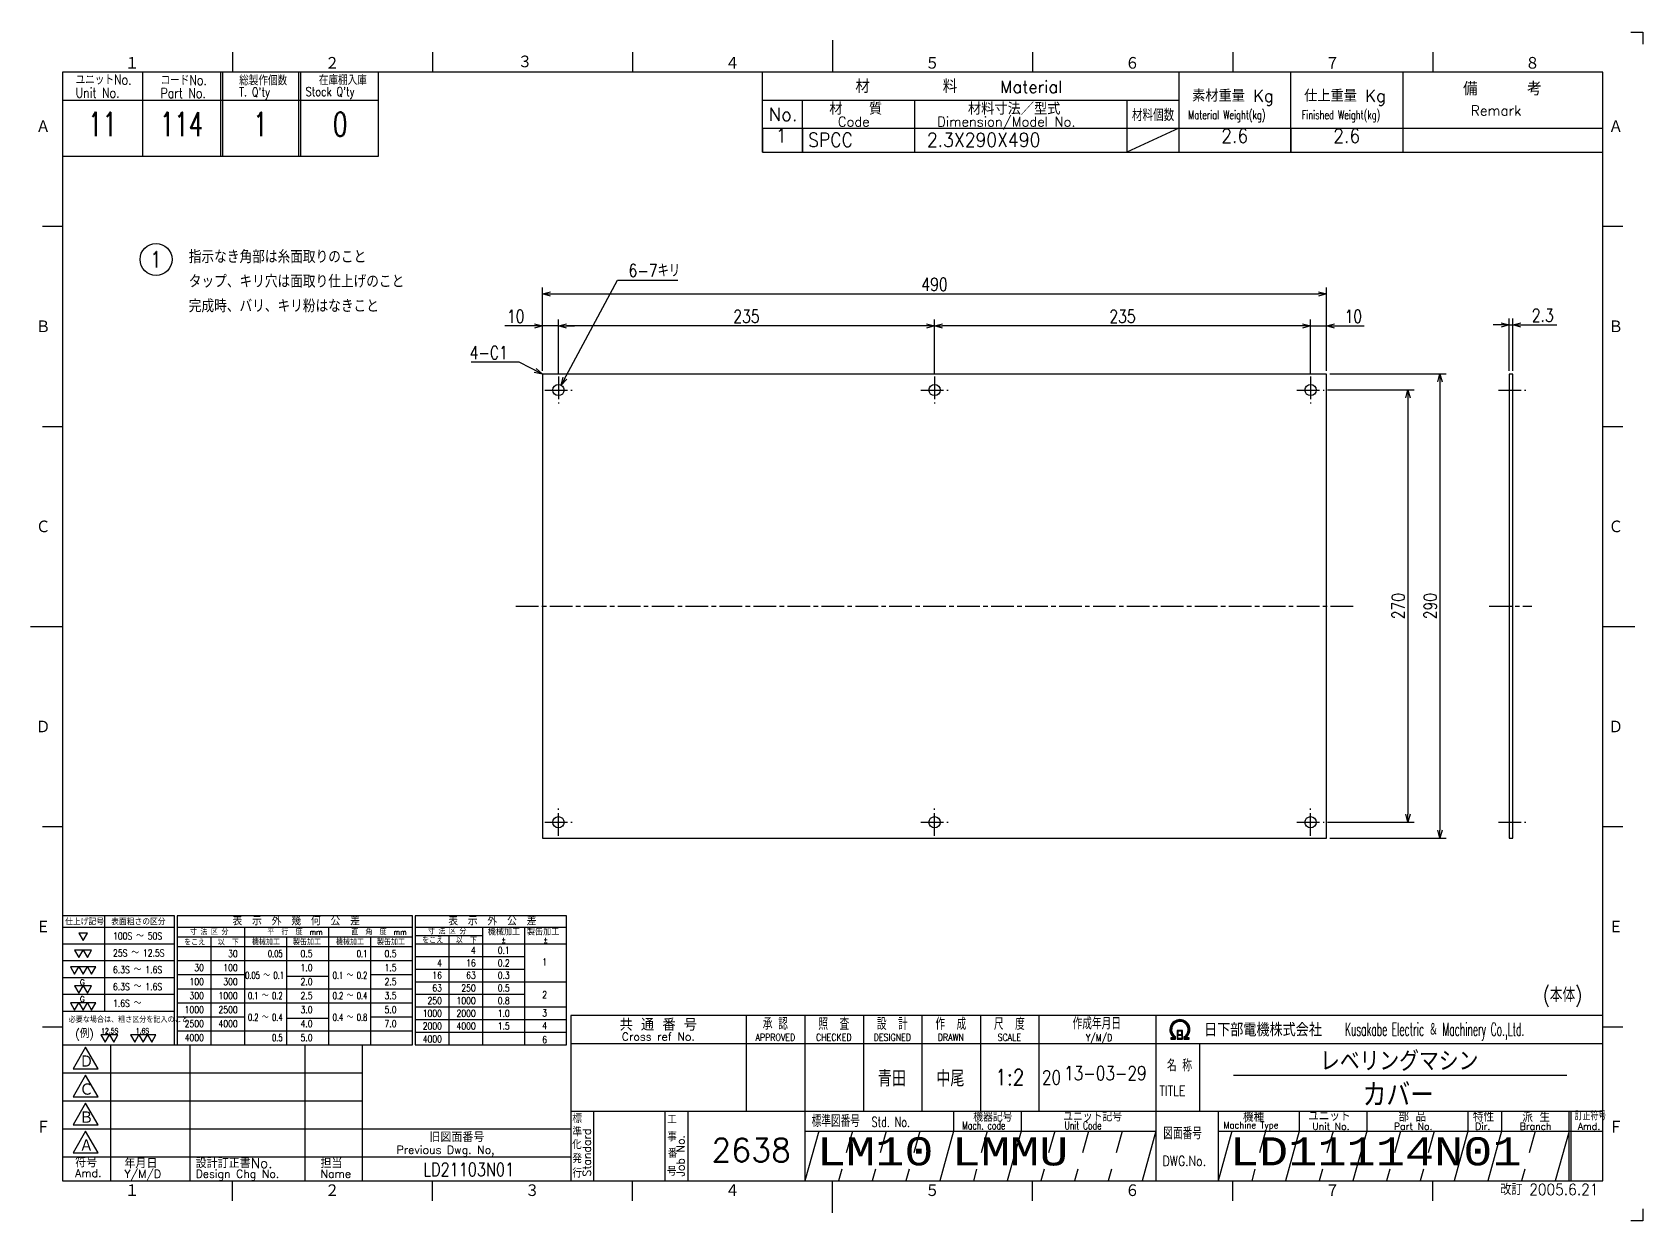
# Model space of a CAD drawing. Extents: x 0 to 1890, y 0 to 742.
# Drawn here: x 884 to 1890, y 0 to 742 of the extents above; entities that cross this region are included whole.
import ezdxf
from ezdxf.enums import TextEntityAlignment as Align

# ---------------------------------------------------------------- set-up
doc = ezdxf.new("R2010")
doc.units = 0
doc.header["$LTSCALE"] = 2.82842
doc.linetypes.add('GEN3A', pattern=[3.5, 2, -1.5])
doc.linetypes.add('GEN7A', pattern=[7.5, 5, -0.75, 1, -0.75])
doc.layers.get('0').update_dxf_attribs({"linetype": 'CONTINUOUS'})
doc.layers.get('DEFPOINTS').update_dxf_attribs({"linetype": 'CONTINUOUS'})
for name, color, linetype in [('2', 5, 'CONTINUOUS'), ('4', 3, 'CONTINUOUS'), ('5', 3, 'CONTINUOUS'), ('6', 52, 'CONTINUOUS'), ('7A', 4, 'GEN7A'), ('RAHM2', 1, 'CONTINUOUS'), ('RAHM3', 52, 'CONTINUOUS')]:
    doc.layers.add(name, color=color, linetype=linetype)
doc.styles.add('DIMENSION', font='monotxt.shx', dxfattribs={"bigfont": 'bigfont.shx'})
doc.styles.get("Standard").update_dxf_attribs({"font": 'romans.shx', "width": 0.8, "bigfont": 'extfont.shx'})
doc.dimstyles.new('GEN-ISO', dxfattribs={"dimscale": 2, "dimtxt": 4, "dimasz": 2.5, "dimexe": 2, "dimexo": 1, "dimgap": 1, "dimtad": 3, "dimdec": 3, "dimrnd": 0.001, "dimdsep": 46, "dimtxsty": 'Standard', "dimblk": 'OPEN30', "dimcen": 0, "dimclrt": 52, "dimadec": 0, "dimazin": 0, "dimtp": 0.1, "dimtm": 0.1, "dimtfac": 0.6, "dimtdec": 3, "dimtmove": 0, "dimatfit": 3, "dimldrblk": 'OPEN30', "dimfxl": 1, "dimarcsym": 0})

# ---------------------------------------------------------------- blocks, each defined once
blk = doc.blocks.new('1A3ﾌﾞﾋﾝ')
at = {"layer": 'RAHM2', "color": 5, "linetype": 'Continuous'}
for p, q in [((3, 297), (0, 297)), ((0, 297), (0, 294)), ((217.5, 295), (217.5, 287)), ((417, 297), (420, 297)), ((420, 297), (420, 294)), ((67.5, 292), (67.5, 287)), ((117.5, 292), (117.5, 287)), ((167.5, 292), (167.5, 287)), ((267.5, 292), (267.5, 287)), ((317.5, 292), (317.5, 287)), ((367.5, 292), (367.5, 287)), ((410, 287), (25, 287)), ((25, 287), (25, 10)), ((104, 266), (104, 287)), ((410, 10), (410, 287)), ((25, 266), (64.5, 266)), ((64.5, 266), (104, 266)), ((20, 248.5), (25, 248.5)), ((410, 248.5), (415, 248.5)), ((20, 198.5), (25, 198.5)), ((410, 198.5), (415, 198.5)), ((17, 148.5), (25, 148.5)), ((410, 148.5), (418, 148.5)), ((20, 98.5), (25, 98.5)), ((410, 98.5), (415, 98.5)), ((20, 48.5), (25, 48.5)), ((410, 48.5), (415, 48.5)), ((25, 10), (410, 10)), ((67.5, 5), (67.5, 10)), ((117.5, 5), (117.5, 10)), ((217.5, 2), (217.5, 10)), ((267.5, 5), (267.5, 10)), ((317.5, 5), (317.5, 10)), ((367.5, 5), (367.5, 10)), ((0, 3), (0, 0)), ((0, 0), (3, 0)), ((420, 0), (417, 0)), ((420, 3), (420, 0))]:
    blk.add_line(p, q, dxfattribs=at)
at = {"layer": 'RAHM2', "color": 7, "linetype": 'Continuous'}
for p, q in [((45, 287), (45, 266)), ((64.5, 287), (64.5, 266)), ((65, 287), (65, 266)), ((84, 287), (84, 266)), ((84.5, 287), (84.5, 266)), ((200, 267), (200, 287)), ((304, 287), (304, 267)), ((332, 267), (332, 287)), ((360, 287), (360, 267)), ((25, 280), (64.5, 280)), ((64.5, 280), (104, 280)), ((200, 280), (304, 280)), ((210, 267), (210, 280)), ((238, 280), (238, 267)), ((291, 280), (291, 267)), ((200, 273), (410, 273)), ((304, 273), (291, 267)), ((200, 267), (410, 267)), ((195.93, 51.26), (195.93, 27.42)), ((210.55, 51.26), (210.55, 10)), ((225.18, 51.26), (225.18, 27.42)), ((239.8, 51.26), (239.8, 27.42)), ((254.43, 51.26), (254.43, 27.42)), ((269.05, 51.26), (269.05, 27.42)), ((298.3, 51.26), (298.3, 10)), ((25, 44), (100, 44)), ((37, 44), (37, 10)), ((56.8, 44), (56.8, 10)), ((85.6, 44), (85.6, 10)), ((100, 10), (100, 44)), ((152.05, 44.26), (410, 44.26)), ((269.05, 44.26), (269.05, 27.42)), ((298.3, 44.26), (298.3, 44.26)), ((309.17, 44.26), (309.17, 27.42)), ((25, 37), (100, 37)), ((25, 30), (100, 30)), ((152.05, 27.42), (410, 27.42)), ((157.77, 27.42), (157.77, 10)), ((175.59, 27.42), (175.59, 10)), ((181.3, 27.42), (181.3, 10)), ((247.73, 27.42), (247.73, 22.42)), ((264.59, 27.42), (264.59, 22.42)), ((313.83, 27.42), (313.83, 10)), ((334.15, 27.42), (334.15, 22.42)), ((351, 27.42), (351, 22.42)), ((376.29, 27.42), (376.29, 22.42)), ((384.72, 27.42), (384.72, 22.42)), ((401.57, 10), (401.57, 27.42)), ((402.07, 10), (402.07, 27.42)), ((25, 23), (100, 23)), ((100, 23), (152.05, 23)), ((210.55, 22.42), (298.3, 22.42)), ((313.83, 22.42), (410, 22.42)), ((25, 16), (100, 16)), ((100, 16), (152.05, 16)), ((167.5, 5), (167.5, 10))]:
    blk.add_line(p, q, dxfattribs=at)
at = {"layer": 'RAHM2', "color": 3, "linetype": 'Continuous'}
for p, q in [((317.73, 36.35), (401.03, 36.35)), ((214.02, 22.42), (210.55, 10)), ((247.73, 22.42), (244.26, 10)), ((264.59, 22.42), (261.12, 10)), ((298.3, 22.42), (294.83, 10)), ((334.15, 22.42), (330.68, 10)), ((351, 22.42), (347.54, 10)), ((376.29, 22.42), (372.82, 10)), ((384.72, 22.42), (381.25, 10))]:
    blk.add_line(p, q, dxfattribs=at)
at = {"layer": 'RAHM2', "color": 3, "linetype": 'GEN3A'}
for p, q in [((222.44, 22.42), (218.98, 10)), ((230.87, 22.42), (227.41, 10)), ((239.3, 22.42), (235.84, 10)), ((256.16, 22.42), (252.69, 10)), ((273.01, 22.42), (269.55, 10)), ((281.44, 22.42), (277.98, 10)), ((289.87, 22.42), (286.41, 10)), ((325.72, 22.42), (322.25, 10)), ((342.57, 22.42), (339.11, 10)), ((359.43, 22.42), (355.97, 10)), ((367.86, 22.42), (364.39, 10)), ((393.14, 22.42), (389.68, 10))]:
    blk.add_line(p, q, dxfattribs=at)
at = {"layer": 'RAHM2', "color": 5, "linetype": 'Continuous'}
blk.add_lwpolyline([(410, 51.26), (152.05, 51.26), (152.05, 10)], dxfattribs=at)
at = {"layer": 'RAHM2', "color": 7, "linetype": 'Continuous'}
for points in [[(302.02, 45.4), (303.22, 45.4), (303.22, 46.01)], [(302.02, 45.58), (302.97, 45.58), (302.97, 45.91)], [(302.72, 45.82), (302.72, 45.75), (302.02, 45.75), (302.02, 45.4)], [(303.62, 47.51), (303.62, 45.4), (304.92, 45.4), (304.92, 47.51), (303.62, 47.51)], [(303.77, 47.36), (303.77, 46.53), (304.77, 46.53), (304.77, 47.36), (303.77, 47.36)], [(304.77, 46.38), (304.77, 45.55), (303.77, 45.55), (303.77, 46.38), (304.77, 46.38)], [(305.32, 45.98), (305.32, 45.4), (306.58, 45.4), (306.58, 45.75), (305.85, 45.75), (305.85, 45.8)], [(305.57, 45.87), (305.57, 45.58), (306.58, 45.58)]]:
    blk.add_lwpolyline(points, dxfattribs=at)
for points in [[(30.79, 43.41), (27.65, 37.97), (33.92, 37.97)], [(30.79, 36.41), (27.65, 30.97), (33.92, 30.97)], [(30.79, 29.41), (27.65, 23.97), (33.92, 23.97)], [(30.79, 22.41), (27.65, 16.97), (33.92, 16.97)]]:
    blk.add_lwpolyline(points, close=True, dxfattribs=at)
at = {"layer": 'RAHM2', "color": 3, "linetype": 'Continuous'}
for points in [[(317.29, 22.42), (313.83, 10)], [(401.57, 22.42), (401.57, 22.42), (398.11, 10)]]:
    blk.add_lwpolyline(points, dxfattribs=at)
at = {"layer": 'RAHM2', "color": 7, "linetype": 'Continuous'}
for radius, start, end in [(2.5, 308.2706, 230.8952), (2.28, 303.9949, 234.4013), (2.06, 299.8294, 238.4756)]:
    blk.add_arc((304.3, 47.76), radius, start, end, dxfattribs=at)
at = {"layer": '4', "width": 0.9}
blk.add_text('改訂 2005.6.21', height=2.8, dxfattribs=at).set_placement((408.91, 6.44), align=Align.RIGHT)
at = {"layer": 'RAHM2', "color": 5, "linetype": 'Continuous'}
for s, p in [('１', (40.6, 287.58)), ('２', (90.6, 287.58)), ('４', (190.6, 287.58)), ('５', (240.6, 287.58)), ('６', (290.6, 287.58)), ('７', (340.6, 287.58)), ('８', (390.6, 287.58)), ('Ａ', (18.36, 271.74)), ('Ａ', (411.44, 271.74)), ('Ｂ', (18.36, 221.74)), ('Ｂ', (411.44, 221.74)), ('Ｃ', (18.36, 171.74)), ('Ｃ', (411.44, 171.74)), ('Ｄ', (18.36, 121.74)), ('Ｄ', (411.44, 121.74)), ('Ｅ', (18.36, 71.74)), ('Ｅ', (411.44, 71.74)), ('Ｆ', (18.36, 21.74)), ('Ｆ', (411.44, 21.74)), ('１', (40.6, 5.87)), ('２', (90.6, 5.87)), ('３', (140.6, 5.87)), ('４', (190.6, 5.87)), ('５', (240.6, 5.87)), ('６', (290.6, 5.87)), ('７', (340.6, 5.87))]:
    blk.add_text(s, height=3.31, dxfattribs=at).set_placement(p)
blk.add_text('３', height=3.31, dxfattribs=at).set_placement((140.6, 289.58), align=Align.MIDDLE)
at = {"layer": 'RAHM2', "color": 7, "linetype": 'Continuous'}
for s, height, width, p in [('ユニットNo.', 2.5, 0.8, (28.29, 283.92)), ('コードNo.', 2.5, 0.8, (49.52, 283.81)), ('総製作個数', 2.5, 0.8, (69.17, 283.72)), ('在庫棚入庫', 2.5, 0.8, (89.08, 283.82)), ('Unit No.', 2.5, 0.8, (28.29, 280.64)), ('Part No.', 2.5, 0.8, (49.52, 280.53)), ("T. Q'ty", 2.2, 0.8, (69.17, 280.96)), ("Stock Q'ty", 2.2, 0.8, (85.8, 281.06)), ('材料個数', 3, 0.8, (292.32, 274.79)), ('Material Weight(kg)', 2.2, 0.68, (306.37, 275.25)), ('Finished Weight(kg)', 2.2, 0.68, (334.74, 275.25)), ('作成年月日', 3, 0.7, (277.49, 47.82)), ('Kusakabe Electric ＆ Machinery Co.,Ltd.', 3.3108, 0.5, (345.56, 46.19)), ('Y/M/D', 1.8, 0.8, (280.79, 44.87)), ('名 称', 3, 0.7, (301.06, 37.33)), ('20', 3.5, 0.8, (269.81, 34.08)), ('TITLE', 2.5, 0.8, (299.18, 31.25)), ('標準図番号', 3, 0.7, (212.26, 23.44)), ('Std. No.', 2.5, 0.7, (227.23, 23.44)), ('Mach. code', 2, 0.7, (249.86, 22.83)), ('機器記号', 2.5, 0.7, (252.65, 24.77)), ('ユニット記号', 2.5, 0.7, (275.14, 24.85)), ('Unit Code', 2, 0.7, (275.45, 22.83)), ('Machine Type', 1.7, 0.9, (315.15, 23.05)), ('訂正符号', 2, 0.7, (403.01, 25.16)), ('図面番号', 3, 0.7, (300.15, 20.37))]:
    blk.add_text(s, height=height, dxfattribs=dict(at, width=width)).set_placement(p)
for s, height, p in [('材\u3000\u3000\u3000\u3000\u3000料', 3.311, (223.18, 281.82)), ('Material', 3, (259.34, 281.82)), ('素材重量 Kg', 3, (307.35, 279.63)), ('仕上重量 Kg', 3, (335.35, 279.63)), ('備     考', 3.311, (375.08, 281.21)), ('No.', 3.311, (201.5, 274.82)), ('材\u3000\u3000質', 3, (216.68, 276.39)), ('材料寸法／型式', 3, (251.33, 276.39)), ('Remark', 2.5, (377.03, 276.16)), ('Code', 2.4, (218.82, 273.45)), ('Dimension/Model No.', 2.4, (243.65, 273.45)), ('Ｄ', 3.2, (29.23, 38.2)), ('Ｃ', 3.2, (29.23, 31.2)), ('Ｂ', 3.2, (29.23, 24.2)), ('標', 2, (152.44, 24.43)), ('工', 2, (176.15, 24.24)), ('機種', 2.4, (320.08, 24.76)), ('ユニット', 2.4, (336.39, 24.96)), ('Unit No.', 1.7, (337.39, 22.76)), ('Part No.', 1.7, (357.81, 22.76)), ('部 品', 2.4, (358.93, 24.79)), ('特性', 2.4, (377.55, 24.78)), ('Dir.', 1.7, (378.09, 22.76)), ('Branch', 1.7, (389.24, 22.76)), ('派 生', 2.4, (389.89, 24.72)), ('Amd.', 1.7, (403.74, 22.76)), ('Ａ', 3.2, (29.23, 17.2)), ('旧図面番号', 2.5, (116.71, 19.69)), ('準', 2, (152.47, 21.11)), ('事', 2, (176.17, 19.92)), ('符号', 2.5, (28.17, 13.37)), ('Previous Dwg. No,', 2, (108.5, 16.75)), ('化', 2, (152.37, 17.95)), ('発', 2, (152.46, 14.47)), ('番', 2, (176.31, 15.76)), ('Amd.', 2, (28.17, 10.93)), ('Y/M/D', 2, (40.49, 10.7)), ('年月日', 2.5, (40.49, 13.14)), ('設計訂正書No.', 2.5, (58.29, 13.18)), ('Design Chg No.', 2, (58.29, 10.75)), ('担当', 2.5, (89.5, 13.18)), ('Name', 2, (89.5, 10.75)), ('行', 2, (152.46, 10.82)), ('号', 2, (176.11, 11.28))]:
    blk.add_text(s, height=height, dxfattribs=at).set_placement(p)
for s, height, p in [('共 通 番 号', 3, (173.93, 49.14)), ('Cross ref No.', 2, (173.93, 46.01))]:
    blk.add_text(s, height=height, dxfattribs=at).set_placement(p, align=Align.MIDDLE)
for s, height, width, p in [('承 認', 3, 0.7, (203.18, 49.35)), ('照  査', 3, 0.7, (217.8, 49.35)), ('設  計', 3, 0.7, (232.43, 49.35)), ('作  成', 3, 0.7, (247.05, 49.35)), ('尺  度', 3, 0.7, (261.67, 49.35)), ('APPROVED', 1.8, 0.8, (203.18, 45.85)), ('CHECKED', 1.8, 0.8, (217.8, 45.85)), ('DESIGNED', 1.8, 0.8, (232.43, 45.85)), ('DRAWN', 1.8, 0.8, (247.05, 45.85)), ('SCALE', 1.8, 0.8, (261.67, 45.85)), ('DWG.No.', 2.5, 0.8, (305.41, 14.96))]:
    blk.add_text(s, height=height, dxfattribs=dict(at, width=width)).set_placement(p, align=Align.MIDDLE)
at = {"layer": 'RAHM2', "color": 7, "linetype": 'Continuous', "width": 0.844147}
blk.add_text('日下部電機株式会社', height=3.311, dxfattribs=at).set_placement((310.35, 46.06), (339.79, 46.06), align=Align.FIT)
at = {"layer": 'RAHM2', "color": 7, "linetype": 'Continuous'}
for s, p in [('Standard', (157.07, 11.05)), ('Job No.', (180.5, 11.05))]:
    blk.add_text(s, height=2, rotation=90, dxfattribs=at).set_placement(p)
at = {"layer": 'RAHM2', "color": 5, "linetype": 'Continuous', "width": 0.7}
for tag, p in [('HEADER3', (35, 274.01)), ('HEADER4', (54.75, 274)), ('HEADER15', (74.49, 274)), ('HEADER16', (94.43, 274))]:
    blk.add_attdef(tag, text='', height=6, dxfattribs=at).set_placement(p, align=Align.MIDDLE)
at = {"layer": 'RAHM2', "color": 7, "linetype": 'Continuous'}
blk.add_attdef('HEADER5', text='', height=2.5, dxfattribs=at).set_placement((63.69, 267.1), align=Align.BOTTOM_RIGHT)
for tag, height, width, p in [('HEADER25', 3.2, 0.63, (46.91, 40.38)), ('HEADER23', 3.33, 0.8, (71.4, 40.2)), ('HEADER24', 3.5, 0.8, (92.57, 40.22)), ('HEADER1', 5, 0.9, (359.12, 40.15)), ('HEADER7', 5, 0.8, (174.38, 35.8)), ('GEN-TITLE-SCA', 4, 0.85, (261.79, 35.85)), ('HEADER22', 3.2, 0.63, (46.91, 33.38)), ('HEADER20', 3.33, 0.8, (71.4, 33.2)), ('HEADER21', 3.5, 0.8, (92.57, 33.22)), ('HEADER2', 6, 0.9, (358.89, 31.68)), ('HEADER19', 3.2, 0.63, (46.91, 26.38)), ('HEADER17', 3.33, 0.8, (71.4, 26.2)), ('HEADER18', 3.5, 0.8, (92.57, 26.22)), ('HEADER11', 3.2, 0.63, (46.91, 19.38)), ('HEADER9', 3.33, 0.8, (71.4, 19.2)), ('HEADER10', 3.5, 0.8, (92.57, 19.22)), ('HEADER14', 3.31, 0.8, (126.54, 12.82))]:
    blk.add_attdef(tag, text='', height=height, dxfattribs=dict(at, width=width)).set_placement(p, align=Align.MIDDLE)
for tag, p in [('HEADER27', (232.45, 36.09)), ('HEADER26', (247.07, 36.09))]:
    blk.add_attdef(tag, text='', height=4, dxfattribs=at).set_placement(p, align=Align.MIDDLE)
at = {"layer": 'RAHM2', "color": 7, "linetype": 'Continuous', "width": 0.8}
blk.add_attdef('GEN-TITLE-DAT', text='', height=3.5, dxfattribs=at).set_placement((275.35, 34.1), align=Align.BOTTOM_LEFT)
at = {"layer": 'RAHM2', "color": 5, "linetype": 'Continuous'}
blk.add_attdef('HEADER6', text='', height=5.8, dxfattribs=at).set_placement((207.09, 13.03), align=Align.BOTTOM_RIGHT)
at = {"layer": 'RAHM2', "color": 5, "linetype": 'Continuous', "style": 'DIMENSION', "width": 1.2}
for tag, p in [('HEADER13', (213.56, 11.75)), ('HEADER12', (247.26, 11.72)), ('GEN-TITLE-DWG', (316.79, 11.74))]:
    blk.add_attdef(tag, text='', height=7.02, dxfattribs=at).set_placement(p, align=Align.BOTTOM_LEFT)
at = {"layer": 'RAHM2', "color": 5, "linetype": 'Continuous', "style": 'DIMENSION'}
blk.add_attdef('HEADER8', text='', height=7.02, dxfattribs=at).set_placement((408.58, 11.71), align=Align.BOTTOM_RIGHT)
blk = doc.blocks.new('_Open30')
at = {"color": 0, "linetype": 'ByBlock', "lineweight": -2}
for p, q in [((-1, 0.27), (0, 0)), ((0, 0), (-1, -0.27)), ((0, 0), (-1, 0))]:
    blk.add_line(p, q, dxfattribs=at)
blk = doc.blocks.new('*D25')
at = {"layer": '5', "color": 0, "lineweight": -2, "transparency": 16777216}
for p, q in [((1694.4, 529), (1767.2, 529)), ((1763.2, 524), (1763.2, 244)), ((1694.4, 239), (1767.2, 239))]:
    blk.add_line(p, q, dxfattribs=at)
at = {"layer": 'DEFPOINTS', "color": 0, "transparency": 16777216}
for p in [(1692.4, 529), (1692.4, 239), (1763.2, 239)]:
    blk.add_point(p, dxfattribs=at)
at = {"layer": '5', "color": 0, "lineweight": -2, "transparency": 16777216, "xscale": 5, "yscale": 5, "zscale": 5}
for p, rotation in [((1763.2, 529), 90), ((1763.2, 239), 270)]:
    blk.add_blockref('_Open30', p, dxfattribs=dict(at, rotation=rotation))
at = {"layer": '5', "color": 52, "transparency": 16777216, "insert": (1757.2, 384), "char_height": 8, "attachment_point": 5, "rotation": 90}
blk.add_mtext('290', dxfattribs=at)
blk = doc.blocks.new('*D26')
at = {"layer": '5', "color": 0, "lineweight": -2, "transparency": 16777216}
for p, q in [((1692.9, 519), (1747.2, 519)), ((1743.2, 514), (1743.2, 254)), ((1692.9, 249), (1747.2, 249))]:
    blk.add_line(p, q, dxfattribs=at)
at = {"layer": 'DEFPOINTS', "color": 0, "transparency": 16777216}
for p in [(1690.9, 519), (1690.9, 249), (1743.2, 249)]:
    blk.add_point(p, dxfattribs=at)
at = {"layer": '5', "color": 0, "lineweight": -2, "transparency": 16777216, "xscale": 5, "yscale": 5, "zscale": 5}
for p, rotation in [((1743.2, 519), 90), ((1743.2, 249), 270)]:
    blk.add_blockref('_Open30', p, dxfattribs=dict(at, rotation=rotation))
at = {"layer": '5', "color": 52, "transparency": 16777216, "insert": (1737.2, 384), "char_height": 8, "attachment_point": 5, "rotation": 90}
blk.add_mtext('270', dxfattribs=at)
blk = doc.blocks.new('*D27')
at = {"layer": '5', "color": 0, "lineweight": -2, "transparency": 16777216}
for p, q in [((1806.5, 531), (1806.5, 563.6)), ((1808.8, 531), (1808.8, 563.6)), ((1801.5, 559.6), (1796.5, 559.6)), ((1806.5, 559.6), (1808.8, 559.6)), ((1813.8, 559.6), (1836.2, 559.6))]:
    blk.add_line(p, q, dxfattribs=at)
at = {"layer": 'DEFPOINTS', "color": 0, "transparency": 16777216}
for p in [(1808.8, 559.6), (1806.5, 529), (1808.8, 529)]:
    blk.add_point(p, dxfattribs=at)
at = {"layer": '5', "color": 0, "lineweight": -2, "transparency": 16777216, "xscale": 5, "yscale": 5, "zscale": 5}
blk.add_blockref('_Open30', (1806.5, 559.6), dxfattribs=at)
at = {"layer": '5', "color": 0, "lineweight": -2, "transparency": 16777216, "xscale": 5, "yscale": 5, "zscale": 5, "rotation": 180}
blk.add_blockref('_Open30', (1808.8, 559.6), dxfattribs=at)
at = {"layer": '5', "color": 52, "transparency": 16777216, "insert": (1827.5, 565.6), "char_height": 8, "attachment_point": 5}
blk.add_mtext('2.3', dxfattribs=at)
blk = doc.blocks.new('*D28')
at = {"layer": '5', "color": 0, "lineweight": -2, "transparency": 16777216}
for p, q in [((1677.4, 559), (1672.4, 559)), ((1682.4, 529.5), (1682.4, 563)), ((1682.4, 559), (1692.4, 559)), ((1692.4, 531), (1692.4, 563)), ((1697.4, 559), (1715.9, 559))]:
    blk.add_line(p, q, dxfattribs=at)
at = {"layer": 'DEFPOINTS', "color": 0, "transparency": 16777216}
for p in [(1692.4, 559), (1682.4, 527.5), (1692.4, 529)]:
    blk.add_point(p, dxfattribs=at)
at = {"layer": '5', "color": 0, "lineweight": -2, "transparency": 16777216, "xscale": 5, "yscale": 5, "zscale": 5}
blk.add_blockref('_Open30', (1682.4, 559), dxfattribs=at)
at = {"layer": '5', "color": 0, "lineweight": -2, "transparency": 16777216, "xscale": 5, "yscale": 5, "zscale": 5, "rotation": 180}
blk.add_blockref('_Open30', (1692.4, 559), dxfattribs=at)
at = {"layer": '5', "color": 52, "transparency": 16777216, "insert": (1709.1, 565), "char_height": 8, "attachment_point": 5}
blk.add_mtext('10', dxfattribs=at)
blk = doc.blocks.new('*D29')
at = {"layer": '5', "color": 0, "lineweight": -2, "transparency": 16777216}
for p, q in [((1447.4, 529.5), (1447.4, 563)), ((1677.4, 559), (1452.4, 559)), ((1682.4, 529.5), (1682.4, 563))]:
    blk.add_line(p, q, dxfattribs=at)
at = {"layer": 'DEFPOINTS', "color": 0, "transparency": 16777216}
for p in [(1447.4, 559), (1447.4, 527.5), (1682.4, 527.5)]:
    blk.add_point(p, dxfattribs=at)
at = {"layer": '5', "color": 0, "lineweight": -2, "transparency": 16777216, "xscale": 5, "yscale": 5, "zscale": 5, "rotation": 180}
blk.add_blockref('_Open30', (1447.4, 559), dxfattribs=at)
at = {"layer": '5', "color": 0, "lineweight": -2, "transparency": 16777216, "xscale": 5, "yscale": 5, "zscale": 5}
blk.add_blockref('_Open30', (1682.4, 559), dxfattribs=at)
at = {"layer": '5', "color": 52, "transparency": 16777216, "insert": (1564.9, 565), "char_height": 8, "attachment_point": 5}
blk.add_mtext('235', dxfattribs=at)
blk = doc.blocks.new('*D30')
at = {"layer": '5', "color": 0, "lineweight": -2, "transparency": 16777216}
for p, q in [((1212.4, 529.5), (1212.4, 563)), ((1442.4, 559), (1217.4, 559)), ((1447.4, 529.5), (1447.4, 563))]:
    blk.add_line(p, q, dxfattribs=at)
at = {"layer": 'DEFPOINTS', "color": 0, "transparency": 16777216}
for p in [(1212.4, 559), (1212.4, 527.5), (1447.4, 527.5)]:
    blk.add_point(p, dxfattribs=at)
at = {"layer": '5', "color": 0, "lineweight": -2, "transparency": 16777216, "xscale": 5, "yscale": 5, "zscale": 5, "rotation": 180}
blk.add_blockref('_Open30', (1212.4, 559), dxfattribs=at)
at = {"layer": '5', "color": 0, "lineweight": -2, "transparency": 16777216, "xscale": 5, "yscale": 5, "zscale": 5}
blk.add_blockref('_Open30', (1447.4, 559), dxfattribs=at)
at = {"layer": '5', "color": 52, "transparency": 16777216, "insert": (1329.9, 565), "char_height": 8, "attachment_point": 5}
blk.add_mtext('235', dxfattribs=at)
blk = doc.blocks.new('*D31')
at = {"layer": '5', "color": 0, "lineweight": -2, "transparency": 16777216}
for p, q in [((1197.4, 559), (1179, 559)), ((1202.4, 531), (1202.4, 563)), ((1212.4, 559), (1202.4, 559)), ((1212.4, 529.5), (1212.4, 563)), ((1217.4, 559), (1222.4, 559))]:
    blk.add_line(p, q, dxfattribs=at)
at = {"layer": 'DEFPOINTS', "color": 0, "transparency": 16777216}
for p in [(1202.4, 559), (1202.4, 529), (1212.4, 527.5)]:
    blk.add_point(p, dxfattribs=at)
at = {"layer": '5', "color": 0, "lineweight": -2, "transparency": 16777216, "xscale": 5, "yscale": 5, "zscale": 5}
blk.add_blockref('_Open30', (1202.4, 559), dxfattribs=at)
at = {"layer": '5', "color": 0, "lineweight": -2, "transparency": 16777216, "xscale": 5, "yscale": 5, "zscale": 5, "rotation": 180}
blk.add_blockref('_Open30', (1212.4, 559), dxfattribs=at)
at = {"layer": '5', "color": 52, "transparency": 16777216, "insert": (1185.7, 565), "char_height": 8, "attachment_point": 5}
blk.add_mtext('10', dxfattribs=at)
blk = doc.blocks.new('*D32')
at = {"layer": '5', "color": 0, "lineweight": -2, "transparency": 16777216}
for p, q in [((1202.4, 531), (1202.4, 583)), ((1207.4, 579), (1687.4, 579)), ((1692.4, 531), (1692.4, 583))]:
    blk.add_line(p, q, dxfattribs=at)
at = {"layer": 'DEFPOINTS', "color": 0, "transparency": 16777216}
for p in [(1692.4, 579), (1202.4, 529), (1692.4, 529)]:
    blk.add_point(p, dxfattribs=at)
at = {"layer": '5', "color": 0, "lineweight": -2, "transparency": 16777216, "xscale": 5, "yscale": 5, "zscale": 5, "rotation": 180}
blk.add_blockref('_Open30', (1202.4, 579), dxfattribs=at)
at = {"layer": '5', "color": 0, "lineweight": -2, "transparency": 16777216, "xscale": 5, "yscale": 5, "zscale": 5}
blk.add_blockref('_Open30', (1692.4, 579), dxfattribs=at)
at = {"layer": '5', "color": 52, "transparency": 16777216, "insert": (1447.4, 585), "char_height": 8, "attachment_point": 5}
blk.add_mtext('490', dxfattribs=at)
blk = doc.blocks.new('STDBUHIN')
at = {"color": 7}
for p, q in [((0, 0), (0, -6)), ((10, 0), (10, -6)), ((38, 0), (38, -6)), ((91, 0), (91, -6)), ((104, 0), (104, -6)), ((132, 0), (132, -6)), ((160, 0), (160, -6)), ((0, -6), (210, -6))]:
    blk.add_line(p, q, dxfattribs=at)
at = {"layer": 'RAHM3', "color": 7, "width": 0.9}
for tag, p in [('1GENST', (4.710911, -4.609434)), ('4GENST', (96.434633, -4.658422)), ('5GENST', (118, -4.729)), ('6GENST', (146, -4.729))]:
    blk.add_attdef(tag, text='', height=3.5, dxfattribs=at).set_placement(p, align=Align.BOTTOM_CENTER)
at = {"layer": 'RAHM3', "color": 7}
for tag, p, width in [('2GENST', (11.373533, -4.658422), 0.8), ('3GENST', (41.070972, -4.658422), 0.8), ('7GENST', (162.759538, -4.671383), 0.9)]:
    blk.add_attdef(tag, p, '', height=3.5, dxfattribs=dict(at, width=width))
blk = doc.blocks.new('GENBALLOON1')
blk.add_circle((0, 0), 5)
at = {"flags": 1}
blk.add_attdef('GEN_PARENT', text='', height=2.5, dxfattribs=at).set_placement((0, 0), align=Align.MIDDLE)
blk.add_attdef('REF_NO', text='', height=3.5).set_placement((0, 0), align=Align.MIDDLE)
at = {"color": 7, "flags": 1}
for tag, p in [('5GENINF', (6.43, 0.96)), ('6GENINF', (6.43, 0.63)), ('7GENINF', (6.43, 0.3)), ('8GENINF', (6.43, -0.04)), ('9GENINF', (6.43, -0.37)), ('3GENINF', (6.43, -2.34)), ('4GENINF', (6.43, -2.67)), ('20GENINF', (6.43, -4.7)), ('21GENINF', (6.43, -5.04)), ('10GENINF', (6.43, -0.7)), ('11GENINF', (6.43, -1)), ('12GENINF', (6.43, -1.34)), ('13GENINF', (6.43, -1.67)), ('14GENINF', (6.43, -2)), ('15GENINF', (6.43, -3)), ('16GENINF', (6.43, -3.34)), ('17GENINF', (6.43, -3.7)), ('18GENINF', (6.43, -4.04)), ('19GENINF', (6.43, -4.37)), ('22GENINF', (6.43, -5.37))]:
    blk.add_attdef(tag, p, '', height=0.2, dxfattribs=at)
blk = doc.blocks.new('A$C0E17200B')
for p, q in [((0, 29.4), (28, 29.4)), ((10.5, 32.2), (10.5, 8.4)), ((28.7, 29.4), (87.5, 29.4)), ((45.5, 29.4), (45.5, 0)), ((66.5, 29.4), (66.5, 0)), ((88.2, 29.4), (126, 29.4)), ((105, 29.4), (105, 0)), ((115.5, 29.4), (115.5, 0)), ((28.7, 26.95), (87.5, 26.95)), ((28.7, 24.5), (87.5, 24.5)), ((37.1, 26.95), (37.1, 0)), ((56, 26.95), (56, 0)), ((77, 26.95), (77, 0)), ((88.2, 27.3), (105, 27.3)), ((88.2, 25.2), (126, 25.2)), ((96.6, 27.3), (96.6, 0)), ((0, 8.4), (28, 8.4))]:
    blk.add_line(p, q)
for points in [[(5.16, 26.02), (6.22, 27.86), (4.1, 27.86), (5.16, 26.02)], [(4.1, 21.82), (5.16, 23.66), (3.04, 23.66), (4.1, 21.82)], [(6.22, 21.82), (7.28, 23.66), (5.16, 23.66), (6.22, 21.82)], [(3.04, 17.62), (4.1, 19.46), (1.98, 19.46), (3.04, 17.62)], [(5.16, 17.62), (6.22, 19.46), (4.1, 19.46), (5.16, 17.62)], [(7.28, 17.62), (8.35, 19.46), (6.22, 19.46), (7.28, 17.62)], [(4.1, 12.86), (5.16, 14.69), (3.04, 14.69), (4.1, 12.86)], [(6.22, 12.86), (7.28, 14.69), (5.16, 14.69), (6.22, 12.86)], [(3.04, 8.66), (4.1, 10.49), (1.98, 10.49), (3.04, 8.66)], [(5.16, 8.66), (6.22, 10.49), (4.1, 10.49), (5.16, 8.66)], [(7.28, 8.66), (8.35, 10.49), (6.22, 10.49), (7.28, 8.66)], [(10.7, 0.61), (11.76, 2.45), (9.63, 2.45), (10.7, 0.61)], [(12.82, 0.61), (13.88, 2.45), (11.76, 2.45), (12.82, 0.61)], [(18.07, 0.61), (19.13, 2.45), (17.01, 2.45), (18.07, 0.61)], [(20.19, 0.61), (21.26, 2.45), (19.13, 2.45), (20.19, 0.61)], [(22.32, 0.61), (23.38, 2.45), (21.26, 2.45), (22.32, 0.61)]]:
    blk.add_lwpolyline(points, close=True)
at = {"layer": '2'}
for points in [[(0, 0), (28, 0), (28, 32.2), (0, 32.2)], [(28.7, 0), (87.5, 0), (87.5, 32.2), (28.7, 32.2)], [(88.2, 0), (126, 0), (126, 32.2), (88.2, 32.2)]]:
    blk.add_lwpolyline(points, close=True, dxfattribs=at)
at = {"layer": '4'}
for p, q in [((0, 25.2), (28, 25.2)), ((0, 21), (28, 21)), ((28.7, 21), (87.5, 21)), ((88.2, 22.05), (115.5, 22.05)), ((0, 16.8), (28, 16.8)), ((28.7, 17.5), (45.5, 17.5)), ((56, 17.15), (66.5, 17.15)), ((77, 17.5), (87.5, 17.5)), ((88.2, 18.9), (115.5, 18.9)), ((0, 12.6), (28, 12.6)), ((28.7, 14), (87.5, 14)), ((88.2, 15.75), (126, 15.75)), ((88.2, 12.6), (115.5, 12.6)), ((28.7, 10.5), (87.5, 10.5)), ((88.2, 9.45), (126, 9.45)), ((28.7, 7), (45.5, 7)), ((56, 6.65), (66.5, 6.65)), ((77, 7), (87.5, 7)), ((88.2, 6.3), (126, 6.3)), ((28.7, 3.5), (87.5, 3.5)), ((88.2, 3.15), (126, 3.15))]:
    blk.add_line(p, q, dxfattribs=at)
at = {"width": 0.9}
for s, height, p in [('仕上げ記号', 1.54, (5.53, 29.91)), ('表面粗さの区分', 1.54, (18.98, 29.91)), ('寸 法 区 分', 1.4, (36.67, 27.45)), ('平\u3000行\u3000度\u3000mm', 1.4, (58.11, 27.45)), ('直\u3000角\u3000度\u3000mm', 1.4, (79.11, 27.45)), ('寸 法 区 分', 1.4, (96.17, 27.62)), ('機械加工', 1.61, (110.35, 27.35)), ('製缶加工', 1.61, (120.13, 27.35)), ('をこえ', 1.4, (33.04, 24.85)), ('以\u3000下', 1.4, (41.44, 24.85)), ('機械加工', 1.4, (50.85, 24.93)), ('製缶加工', 1.4, (61.11, 24.93)), ('機械加工', 1.4, (71.85, 24.93)), ('製缶加工', 1.4, (82.11, 24.93)), ('をこえ', 1.4, (92.54, 25.38)), ('以\u3000下', 1.4, (100.94, 25.38)), ('%%P', 1.4, (110.27, 25.48)), ('%%P', 1.4, (120.77, 25.48))]:
    blk.add_text(s, height=height, dxfattribs=at).set_placement(p, align=Align.CENTER)
for s, p in [('表\u3000示\u3000外\u3000幾\u3000何\u3000公\u3000差', (58.43, 29.86)), ('表\u3000示\u3000外\u3000公\u3000差', (107.45, 29.86))]:
    blk.add_text(s, height=1.96).set_placement(p, align=Align.CENTER)
for s, height, width, p in [('100S ～ 50S', 1.75, 0.8, (12.64, 26.26)), ('0.1', 1.75, 0.8, (108.79, 22.73)), ('25S ～ 12.5S', 1.75, 0.8, (12.64, 22.06)), ('0.2', 1.75, 0.8, (108.79, 19.58)), ('1', 1.75, 0.8, (119.92, 19.81)), ('6.3S ～ 1.6S', 1.75, 0.8, (12.64, 17.86)), ('0.3', 1.75, 0.8, (108.79, 16.43)), ('6.3S ～ 1.6S', 1.75, 0.8, (12.64, 13.66)), ('0.5', 1.75, 0.8, (108.79, 13.28)), ('2', 1.75, 0.8, (119.92, 11.65)), ('1.6S ～ ', 1.75, 0.8, (12.64, 9.46)), ('0.8', 1.75, 0.8, (108.79, 10.13)), ('1.0', 1.75, 0.8, (108.79, 6.98)), ('3', 1.75, 0.8, (119.92, 7.04)), ('必要な場合は、粗さ区分を記入のこと', 1.4, 0.9, (1.56, 5.54)), ('(例)', 2, 0.9, (3.23, 1.73)), ('12.5S', 1.26, 0.8, (9.67, 2.83)), ('1.6S', 1.26, 0.8, (18.32, 2.83)), ('1.5', 1.75, 0.8, (108.79, 3.83)), ('4', 1.75, 0.8, (119.92, 3.89)), ('6', 1.75, 0.8, (119.92, 0.39))]:
    blk.add_text(s, height=height, dxfattribs=dict(width=width)).set_placement(p)
for s, width, p in [('4', 0.8, (103.3, 22.73)), ('30', 0.8, (43.8, 21.85)), ('0.05', 0.7, (55.02, 21.85)), ('0.5', 0.8, (62.51, 21.85)), ('0.1', 0.7, (76.19, 21.85)), ('0.5', 0.8, (83.51, 21.85)), ('4', 0.8, (94.85, 19.58)), ('16', 0.8, (103.3, 19.58)), ('100', 0.8, (35.35, 14.85)), ('30', 0.8, (35.35, 18.35)), ('300', 0.8, (43.8, 14.85)), ('100', 0.8, (43.8, 18.35)), ('0.05 ～ 0.1', 0.7, (55.36, 16.42)), ('2.0', 0.8, (62.51, 14.85)), ('1.0', 0.8, (62.51, 18.35)), ('0.1 ～ 0.2', 0.7, (76.19, 16.42)), ('2.5', 0.8, (83.51, 14.85)), ('1.5', 0.8, (83.51, 18.35)), ('16', 0.8, (94.85, 16.43)), ('63', 0.8, (103.3, 16.43)), ('300', 0.8, (35.35, 11.35)), ('1000', 0.8, (43.8, 11.35)), ('0.1 ～ 0.2', 0.7, (55.02, 11.35)), ('2.5', 0.8, (62.51, 11.35)), ('0.2 ～ 0.4', 0.7, (76.19, 11.35)), ('3.5', 0.8, (83.51, 11.35)), ('63', 0.8, (94.85, 13.28)), ('250', 0.8, (103.3, 13.28)), ('1000', 0.8, (35.35, 7.85)), ('2500', 0.8, (43.8, 7.85)), ('3.0', 0.8, (62.51, 7.85)), ('5.0', 0.8, (83.51, 7.85)), ('1000', 0.8, (94.85, 6.98)), ('250', 0.8, (94.85, 10.13)), ('2000', 0.8, (103.3, 6.98)), ('1000', 0.8, (103.3, 10.13)), ('2500', 0.8, (35.35, 4.35)), ('4000', 0.8, (43.8, 4.35)), ('0.2 ～ 0.4', 0.7, (55.02, 5.93)), ('4.0', 0.8, (62.51, 4.35)), ('0.4 ～ 0.8', 0.7, (76.19, 5.93)), ('7.0', 0.8, (83.51, 4.35)), ('2000', 0.8, (94.85, 3.83)), ('4000', 0.8, (103.3, 3.83)), ('4000', 0.8, (35.35, 0.85)), ('0.5', 0.7, (55.02, 0.85)), ('5.0', 0.8, (62.51, 0.85)), ('4000', 0.8, (94.85, 0.58))]:
    blk.add_text(s, height=1.75, dxfattribs=dict(width=width)).set_placement(p, align=Align.RIGHT)
for p in [(5.6, 14.89), (5.6, 10.69)]:
    blk.add_text('G', height=1.4).set_placement(p, align=Align.RIGHT)

msp = doc.modelspace()

# ---------------------------------------------------------------- linework, layer by layer
at = {"layer": '2'}
for p, q in [((1692.4248, 528.9658), (1202.4248, 528.9658)), ((1202.4248, 528.9658), (1202.4248, 238.9658)), ((1692.4248, 238.9658), (1692.4248, 528.9658)), ((1202.4248, 238.9658), (1692.4248, 238.9658))]:
    msp.add_line(p, q, dxfattribs=at)
msp.add_lwpolyline([(1806.4648, 238.9658), (1808.7648, 238.9658), (1808.7648, 528.9658), (1806.4648, 528.9658)], close=True, dxfattribs=at)
for centre in [(1212.4248, 518.9658), (1447.4248, 518.9658), (1682.4248, 518.9658), (1212.4248, 248.9658), (1447.4248, 248.9658), (1682.4248, 248.9658)]:
    msp.add_circle(centre, 3.5, dxfattribs=at)
at = {"layer": '7A'}
for p, q in [((1212.4248, 527.4658), (1212.4248, 510.4658)), ((1447.4248, 527.4658), (1447.4248, 510.4658)), ((1682.4248, 527.4658), (1682.4248, 510.4658)), ((1203.9248, 518.9658), (1220.9248, 518.9658)), ((1438.9248, 518.9658), (1455.9248, 518.9658)), ((1673.9248, 518.9658), (1690.9248, 518.9658)), ((1799.8583, 518.9658), (1816.8583, 518.9658)), ((1185.8395, 383.9658), (1708.9296, 383.9658)), ((1793.933, 383.9658), (1820.6983, 383.9658)), ((1212.4248, 240.4658), (1212.4248, 257.4658)), ((1447.4248, 240.4658), (1447.4248, 257.4658)), ((1682.4248, 240.4658), (1682.4248, 257.4658)), ((1203.9248, 248.9658), (1220.9248, 248.9658)), ((1438.9248, 248.9658), (1455.9248, 248.9658)), ((1673.9248, 248.9658), (1690.9248, 248.9658)), ((1799.8583, 248.9658), (1816.8583, 248.9658))]:
    msp.add_line(p, q, dxfattribs=at)

# ---------------------------------------------------------------- block references
at = {"layer": '2', "xscale": 2.5, "yscale": 2.5, "zscale": 2.5}
msp.add_blockref('1A3ﾌﾞﾋﾝ', (840, 0), dxfattribs=at).add_auto_attribs({'GEN-TITLE-DWG': 'LD11114N01', 'GEN-TITLE-DAT': '13-03-29', 'GEN-TITLE-SCA': '1:2', 'HEADER1': 'レベリングマシン', 'HEADER2': 'カバー', 'HEADER3': '11', 'HEADER4': '114', 'HEADER6': '2638', 'HEADER12': 'LMMU', 'HEADER13': 'LM10', 'HEADER14': 'LD21103N01', 'HEADER15': '1', 'HEADER16': '0'})
at = {"layer": '5'}
ref = msp.add_blockref('GENBALLOON1', (960.9704, 600.5601), dxfattribs=dict(at, xscale=2, yscale=2, zscale=2))
ref.add_attrib('REF_NO', '1', dxfattribs={"color": 7, "height": 10, "width": 0.9}).set_placement((960.9704, 600.5601), align=Align.MIDDLE_CENTER)
at = {"layer": '6', "xscale": 2.5, "yscale": 2.5, "zscale": 2.5}
msp.add_blockref('A$C0E17200B', (902.5, 110), dxfattribs=at)
at = {"layer": 'RAHM2'}
ref = msp.add_blockref('STDBUHIN', (1340.0001, 682.5), dxfattribs=dict(at, xscale=2.5, yscale=2.5, zscale=2.5))
ref.add_attrib('1GENST', '1', dxfattribs={"layer": 'RAHM3', "color": 7, "height": 8.75, "width": 0.9}).set_placement((1351.7774, 670.9764), align=Align.BOTTOM_CENTER)
ref.add_attrib('2GENST', 'SPCC', (1368.4339, 670.8539), dxfattribs={"layer": 'RAHM3', "color": 7, "height": 8.75, "width": 0.9})
ref.add_attrib('3GENST', '2.3X290X490', (1442.6775, 670.8539), dxfattribs={"layer": 'RAHM3', "color": 7, "height": 8.75, "width": 0.9})
ref.add_attrib('5GENST', '2.6', dxfattribs={"layer": 'RAHM3', "color": 7, "height": 8.75, "width": 0.9}).set_placement((1635.0001, 670.6775), align=Align.BOTTOM_CENTER)
ref.add_attrib('6GENST', '2.6', dxfattribs={"layer": 'RAHM3', "color": 7, "height": 8.75, "width": 0.9}).set_placement((1705.0001, 670.6775), align=Align.BOTTOM_CENTER)

# ---------------------------------------------------------------- texts
at = {"layer": '5', "color": 52}
for s, insert, char_height, attachment_point in [('6-7キリ', (1256.249, 593.6444), 8, 4), ('4-C1', (1180.791, 542.3014), 8, 6), ('青田', (1411.9482, 88.8568), 10, 4), ('中尾', (1448.5093, 88.8568), 10, 4)]:
    msp.add_mtext(s, dxfattribs=dict(at, insert=insert, char_height=char_height, attachment_point=attachment_point))
at = {"layer": '6'}
for s, height, width, p in [('指示なき角部は糸面取りのこと', 8, 0.9, (981.441, 598.2111)), ('タップ、キリ穴は面取り仕上げのこと', 8, 0.9, (981.441, 582.8511)), ('完成時、バリ、キリ粉はなきこと', 8, 0.9, (981.441, 567.4911)), ('(本体)', 9, 0.8, (1827.5821, 136.6247))]:
    msp.add_text(s, height=height, dxfattribs=dict(at, width=width)).set_placement(p)

# ---------------------------------------------------------------- dimensions: what is measured, and where the dimension line sits
at = {"layer": '5'}
for base, p1, p2, picture, middle in [((1692.4248, 578.9658), (1202.4248, 528.9658), (1692.4248, 528.9658), '*D32', (1447.4248, 584.9658)), ((1202.4248, 558.9658), (1212.4248, 527.4658), (1202.4248, 528.9658), '*D31', (1185.7009, 564.9658)), ((1212.4248, 558.9658), (1447.4248, 527.4658), (1212.4248, 527.4658), '*D30', (1329.9248, 564.9658)), ((1447.4248, 558.9658), (1682.4248, 527.4658), (1447.4248, 527.4658), '*D29', (1564.9248, 564.9658)), ((1692.4248, 558.9658), (1682.4248, 527.4658), (1692.4248, 528.9658), '*D28', (1709.1486, 564.9658)), ((1808.7648, 559.6325), (1806.4648, 528.9658), (1808.7648, 528.9658), '*D27', (1827.4695, 565.6325))]:
    dim = msp.add_linear_dim(base=base, p1=p1, p2=p2, dimstyle='GEN-ISO', dxfattribs=at)
    dim.commit()
    dim.dimension.update_dxf_attribs({"geometry": picture, "text_midpoint": middle})
for base, p1, p2, picture, middle in [((1763.164, 238.9658), (1692.4248, 528.9658), (1692.4248, 238.9658), '*D25', (1757.164, 383.9658)), ((1743.164, 248.9658), (1690.9248, 518.9658), (1690.9248, 248.9658), '*D26', (1737.164, 383.9658))]:
    dim = msp.add_linear_dim(base=base, p1=p1, p2=p2, angle=90, dimstyle='GEN-ISO', dxfattribs=at)
    dim.commit()
    dim.dimension.update_dxf_attribs({"geometry": picture, "text_midpoint": middle})

# ---------------------------------------------------------------- leaders
at = {"layer": '5', "annotation_type": 0, "has_hookline": 1}
for points, hookline_direction, text_width in [([(1214.1748, 521.9969), (1249.249, 587.6444), (1254.249, 587.6444)], 0, 30.8419), ([(1202.4248, 528.9658), (1187.791, 536.3014), (1182.791, 536.3014)], 1, 22.8571)]:
    msp.add_leader(points, dimstyle='GEN-ISO', dxfattribs=dict(at, hookline_direction=hookline_direction, text_width=text_width))

doc.saveas('drawing.dxf')
